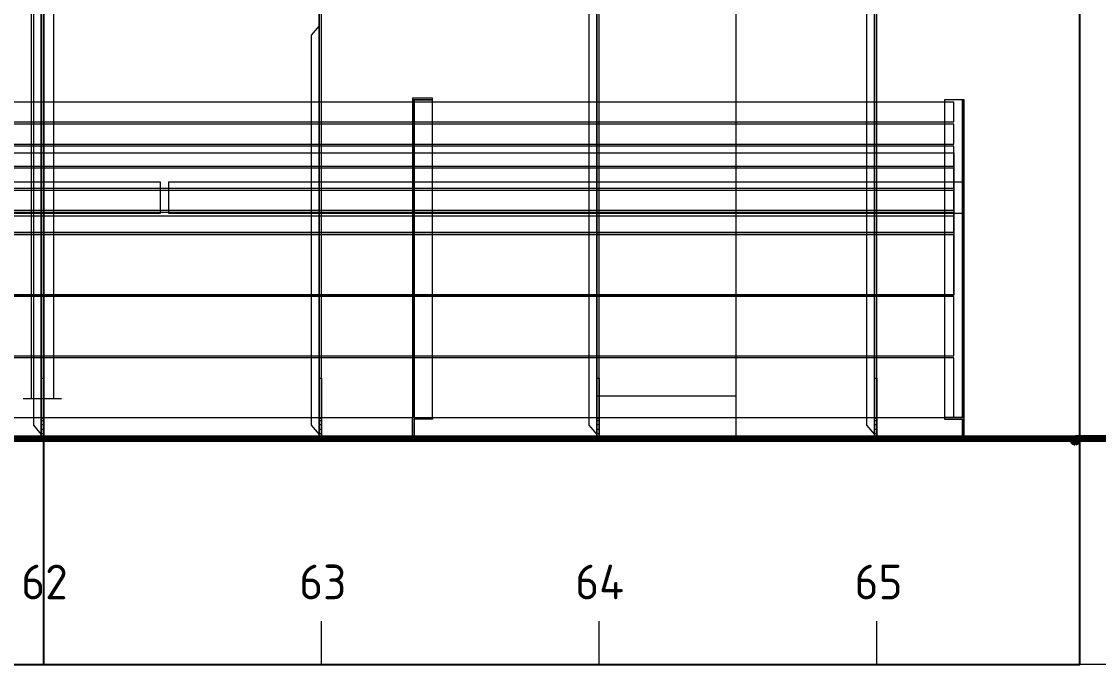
# Model space of a CAD drawing. Header units: millimetres. Extents: x -35117 to 70520, y -28859 to 27816.
# Drawn here: x 55710 to 58424, y -10309 to -8689 of the extents above; entities that cross this region are included whole.
import ezdxf

# ---------------------------------------------------------------- set-up
doc = ezdxf.new("R2010")
doc.units = ezdxf.units.MM
for name, color, linetype in [('-1', 7, 'Continuous'), ('-1109', 7, 'Continuous'), ('-1513', 7, 'Continuous'), ('1', 7, 'Continuous'), ('PIPE_VENT', 251, 'Continuous')]:
    doc.layers.add(name, color=color, linetype=linetype)
doc.layers.add('Hull', color=1, linetype='Continuous', lineweight=40)
doc.styles.add('SIMPLEX', font='simplex.shx', dxfattribs={"width": 0.9, "height": 50})
doc.styles.add('Style_GOST_type_B', font='GOST type B')
doc.dimstyles.new('М_20 -1', dxfattribs={"dimscale": 0, "dimtxt": 50, "dimasz": 50, "dimexe": 50, "dimexo": 0, "dimgap": 25, "dimtad": 1, "dimdec": 0, "dimrnd": 5, "dimdsep": 46, "dimtxsty": 'SIMPLEX', "dimcen": 50, "dimclrd": 1, "dimclre": 1, "dimclrt": 3, "dimadec": 0, "dimazin": 0, "dimtfac": 1, "dimtdec": 0, "dimtmove": 0, "dimatfit": 3, "dimfxl": 1, "dimtolj": 1, "dimtzin": 0, "dimarcsym": 0})

# ---------------------------------------------------------------- blocks, each defined once
blk = doc.blocks.new('*D288')
at = {"layer": 'Defpoints', "color": 0, "linetype": 'Continuous'}
for p in [(55364.6, -7318.6), (55765.8, -7442), (55765.8, -10309.1)]:
    blk.add_point(p, dxfattribs=at)
at = {"layer": 'Hull', "color": 1, "linetype": 'Continuous', "lineweight": -2}
for p, q in [((55364.6, -7318.6), (55364.6, -7492)), ((55765.8, -10309.1), (55765.8, -7392)), ((55414.6, -7442), (55715.8, -7442)), ((55765.8, -7442), (56161, -7442))]:
    blk.add_line(p, q, dxfattribs=at)
at = {"layer": 'Hull', "color": 1, "linetype": 'Continuous'}
for points in [[(55414.6, -7433.6), (55414.6, -7450.3), (55364.6, -7442)], [(55715.8, -7433.6), (55715.8, -7450.3), (55765.8, -7442)]]:
    blk.add_solid(points, dxfattribs=at)
at = {"layer": 'Hull', "color": 3, "linetype": 'Continuous', "lineweight": 9, "insert": (56078.2, -7392), "char_height": 50, "attachment_point": 5, "style": 'SIMPLEX'}
blk.add_mtext('\\A1;400', dxfattribs=at)

msp = doc.modelspace()

# ---------------------------------------------------------------- linework, layer by layer
at = {"layer": '-1', "color": 1, "lineweight": 0}
for p, q in [((55765.81, -10309.107), (55765.81, -10199.732)), ((56465.81, -10309.107), (56465.81, -10199.732)), ((57165.81, -10309.107), (57165.81, -10199.732)), ((57865.81, -10309.107), (57865.81, -10199.732)), ((70465.81, -10309.107), (50582.729, -10309.107))]:
    msp.add_line(p, q, dxfattribs=at)
at = {"layer": '-1109', "color": 1, "lineweight": 0}
for p, q in [((56459.812, -9686.896), (56465.812, -9686.896)), ((57859.812, -9686.896), (57865.812, -9686.896))]:
    msp.add_line(p, q, dxfattribs=at)
at = {"layer": '-1513', "color": 20, "lineweight": 0}
msp.add_line((57159.811, -9736.908), (57159.811, -9735.901), dxfattribs=at)
at = {"color": 7, "lineweight": 0}
msp.add_line((57292.364, -9739.136), (57398.364, -9739.136), dxfattribs=at)
msp.add_lwpolyline([(53665.81, -10309.107), (58377.037, -10309.107), (58377.037, -5218.603), (53665.81, -5218.603)], close=True)
at = {"layer": '1', "color": 251, "lineweight": 0}
for p, q in [((56695.681, -8886.902), (56695.681, -9686.902)), ((56699.681, -8886.902), (56695.681, -8886.902)), ((56695.681, -8886.902), (56695.681, -9686.902)), ((56695.681, -8886.902), (56695.681, -9686.902)), ((56745.681, -8886.902), (56695.681, -8886.902)), ((56695.681, -8886.902), (56695.681, -9686.902)), ((56699.681, -9686.902), (56699.681, -8886.902)), ((56699.681, -8886.902), (56699.681, -9686.902)), ((56745.681, -8886.902), (56699.681, -8886.902)), ((56745.681, -9686.902), (56745.681, -8886.902)), ((56745.681, -9686.902), (56745.681, -8886.902)), ((56695.681, -9686.902), (56699.681, -9686.902)), ((56695.681, -9686.902), (56745.681, -9686.902)), ((56695.681, -9686.902), (56695.681, -9736.902)), ((56695.681, -9736.902), (56695.681, -9686.902)), ((56699.681, -9686.902), (56745.681, -9686.902)), ((58081.68, -9736.902), (58085.68, -9736.902))]:
    msp.add_line(p, q, dxfattribs=at)
for points in [[(56695.68, -8882.898), (56695.68, -8886.902), (56745.68, -8886.902), (56745.68, -8882.898), (56695.68, -8882.898)], [(56695.681, -9686.902), (56745.681, -9686.902), (56745.681, -9690.9), (56699.681, -9690.9), (56699.681, -9736.902), (56695.681, -9736.902)]]:
    msp.add_lwpolyline(points, dxfattribs=at)
at = {"layer": 'Hull', "color": 86, "linetype": 'Continuous', "lineweight": 9}
for p, q in [((57859.812, -7143.897), (57859.812, -9736.896)), ((57859.812, -9729.749), (57859.812, -7151.047)), ((57839.812, -7174.885), (57839.812, -9705.909)), ((55759.812, -7243.897), (55759.812, -9736.896)), ((55759.812, -9729.749), (55759.812, -7251.047)), ((55765.812, -9686.896), (55765.812, -7253.898)), ((55739.812, -7274.885), (55739.812, -9705.909)), ((57159.812, -9686.896), (57159.812, -7368.897)), ((57159.812, -7368.897), (57159.812, -9736.896)), ((57159.812, -9729.749), (57159.812, -7376.047)), ((57139.812, -7399.885), (57139.812, -9705.909)), ((57159.811, -9735.901), (57159.811, -7792.826)), ((57865.812, -9686.896), (57865.812, -8252.198)), ((56465.812, -9686.896), (56465.812, -8657.898)), ((56459.812, -8700.049), (56439.812, -8723.884)), ((56459.812, -9729.749), (56459.812, -8700.049)), ((56439.812, -8723.884), (56439.812, -9705.909)), ((55759.812, -9686.896), (55765.812, -9686.896)), ((55765.812, -9689.179), (55765.812, -9686.896)), ((56465.812, -9689.179), (56465.812, -9686.896)), ((57165.812, -9689.179), (57165.812, -9686.896)), ((57865.812, -9689.179), (57865.812, -9686.896)), ((55739.812, -9705.909), (55759.812, -9729.749)), ((55765.812, -9689.179), (55759.812, -9689.179)), ((55765.812, -9695.685), (55759.812, -9695.685)), ((55765.812, -9705.414), (55759.812, -9705.414)), ((55765.812, -9695.685), (55765.812, -9689.179)), ((55765.812, -9705.414), (55765.812, -9695.685)), ((55765.812, -9716.895), (55765.812, -9705.414)), ((56439.812, -9705.909), (56459.812, -9729.749)), ((56465.812, -9689.179), (56459.812, -9689.179)), ((56465.812, -9695.685), (56459.812, -9695.685)), ((56465.812, -9705.414), (56459.812, -9705.414)), ((56465.812, -9695.685), (56465.812, -9689.179)), ((56465.812, -9705.414), (56465.812, -9695.685)), ((56465.812, -9716.895), (56465.812, -9705.414)), ((57139.812, -9705.909), (57159.812, -9729.749)), ((57165.812, -9689.179), (57159.812, -9689.179)), ((57165.812, -9695.685), (57159.812, -9695.685)), ((57165.812, -9705.414), (57159.812, -9705.414)), ((57165.812, -9695.685), (57165.812, -9689.179)), ((57165.812, -9705.414), (57165.812, -9695.685)), ((57165.812, -9716.895), (57165.812, -9705.414)), ((57839.812, -9705.909), (57859.812, -9729.749)), ((57865.812, -9689.179), (57859.812, -9689.179)), ((57865.812, -9695.685), (57859.812, -9695.685)), ((57865.812, -9705.414), (57859.812, -9705.414)), ((57865.812, -9695.685), (57865.812, -9689.179)), ((57865.812, -9705.414), (57865.812, -9695.685)), ((57865.812, -9716.895), (57865.812, -9705.414)), ((55765.812, -9716.895), (55759.812, -9716.895)), ((55765.812, -9727.9), (55759.812, -9727.9)), ((56465.812, -9716.895), (56459.812, -9716.895)), ((56465.812, -9727.9), (56459.812, -9727.9)), ((57165.812, -9716.895), (57159.812, -9716.895)), ((57165.812, -9727.9), (57159.812, -9727.9)), ((57865.812, -9716.895), (57859.812, -9716.895)), ((57865.812, -9727.9), (57859.812, -9727.9)), ((57859.812, -9743.897), (57865.812, -9743.897))]:
    msp.add_line(p, q, dxfattribs=at)
at = {"layer": 'Hull', "color": 4, "linetype": 'Continuous', "lineweight": 50}
for p, q in [((58365.812, -9736.896), (50858.813, -9736.896)), ((58901.773, -9739.85), (53725.687, -9736.939)), ((58365.812, -9743.897), (58365.812, -9735.895)), ((58365.812, -9735.895), (58365.812, -9743.897)), ((62615.812, -9735.895), (58365.812, -9735.895)), ((58365.812, -9743.897), (58365.812, -9736.896)), ((54651.058, -9743.897), (57631.04, -9743.897)), ((55759.812, -9743.897), (55765.812, -9743.897)), ((56675.812, -9743.897), (56542.811, -9743.897)), ((57159.812, -9743.897), (57165.812, -9743.897)), ((57631.039, -9743.897), (60600.587, -9743.897)), ((58365.812, -9743.897), (62615.812, -9743.897)), ((58372.883, -9750.965), (58365.812, -9753.895)), ((58372.883, -9750.965), (58375.812, -9743.897))]:
    msp.add_line(p, q, dxfattribs=at)
at = {"layer": 'Hull', "color": 86, "linetype": 'Continuous', "lineweight": 9}
for points in [[(57859.812, -7151.047), (57839.812, -7174.885), (57839.812, -9705.909), (57859.812, -9729.749)], [(57859.812, -9686.896), (57859.812, -8252.198), (57859.812, -8249.268), (57859.812, -8242.197), (57859.812, -8235.126), (57859.812, -8232.2), (57859.812, -8042.896), (57859.812, -8039.966), (57859.812, -8032.898), (57859.812, -8025.828), (57859.812, -8022.898), (57859.812, -7153.898), (57859.812, -7143.897)], [(55759.812, -9686.896), (55759.812, -7253.898), (55759.812, -7243.897)], [(55759.812, -7251.047), (55739.812, -7274.885), (55739.812, -9705.909), (55759.812, -9729.749)], [(57159.812, -7376.047), (57139.812, -7399.885), (57139.812, -9705.909), (57159.812, -9729.749)], [(57165.812, -9686.896), (57165.812, -7368.897), (57159.812, -7368.897)], [(57159.811, -7792.826), (57159.811, -7833.017), (57159.811, -9633.021), (57159.811, -9736.908)], [(56459.812, -9686.896), (56459.812, -8657.898), (56459.812, -8647.898)], [(56459.812, -8647.898), (56459.812, -8667.896), (56459.812, -8677.463), (56459.812, -8685.575), (56459.812, -8690.995), (56459.812, -8692.896), (56459.812, -9736.896)], [(56459.812, -8700.049), (56439.812, -8723.884), (56439.812, -9705.909), (56459.812, -9729.749)], [(55759.812, -9587.897), (55765.812, -9587.897), (55765.812, -9727.9)], [(55759.812, -9737.897), (55759.812, -9594.635), (55759.812, -9587.897)], [(55759.812, -9587.897), (55759.812, -9727.9), (55759.812, -9737.897)], [(56459.812, -9587.897), (56465.812, -9587.897), (56465.812, -9727.9)], [(56459.812, -9737.897), (56459.812, -9594.635), (56459.812, -9587.897)], [(56459.812, -9587.897), (56459.812, -9727.9), (56459.812, -9737.897)], [(57159.812, -9587.897), (57165.812, -9587.897), (57165.812, -9727.9)], [(57159.812, -9737.897), (57159.812, -9594.635), (57159.812, -9587.897)], [(57159.812, -9587.897), (57159.812, -9727.9), (57159.812, -9737.897)], [(57859.812, -9587.897), (57865.812, -9587.897), (57865.812, -9727.9)], [(57859.812, -9737.897), (57859.812, -9594.635), (57859.812, -9587.897)], [(57859.812, -9587.897), (57859.812, -9727.9), (57859.812, -9737.897)], [(55759.812, -9736.896), (55759.812, -9716.895), (55759.812, -9705.414), (55759.812, -9695.685), (55759.812, -9689.179), (55759.812, -9686.896)], [(56459.812, -9736.896), (56459.812, -9716.895), (56459.812, -9705.414), (56459.812, -9695.685), (56459.812, -9689.179), (56459.812, -9686.896)], [(57159.812, -9736.896), (57159.812, -9716.895), (57159.812, -9705.414), (57159.812, -9695.685), (57159.812, -9689.179), (57159.812, -9686.896)], [(57859.812, -9736.896), (57859.812, -9716.895), (57859.812, -9705.414), (57859.812, -9695.685), (57859.812, -9689.179), (57859.812, -9686.896)], [(55759.812, -9736.896), (55765.812, -9736.896), (55765.812, -9716.895)], [(55765.812, -9727.9), (55765.812, -9737.897), (55759.812, -9737.897)], [(56459.812, -9736.896), (56465.812, -9736.896), (56465.812, -9716.895)], [(56465.812, -9727.9), (56465.812, -9737.897), (56459.812, -9737.897)], [(57159.812, -9736.896), (57165.812, -9736.896), (57165.812, -9716.895)], [(57165.812, -9727.9), (57165.812, -9737.897), (57159.812, -9737.897)], [(57859.812, -9736.896), (57865.812, -9736.896), (57865.812, -9716.895)], [(57865.812, -9727.9), (57865.812, -9737.897), (57859.812, -9737.897)]]:
    msp.add_lwpolyline(points, dxfattribs=at)
at = {"layer": 'Hull', "color": 4, "linetype": 'Continuous', "lineweight": 50}
for points in [[(54475.812, -9736.896), (58365.812, -9736.896), (58373.812, -9735.895), (59100.812, -9735.895), (59103.741, -9728.827), (59110.811, -9725.898)], [(58365.812, -9753.895), (58358.74, -9750.965), (58355.812, -9743.897), (57895.812, -9743.897)], [(58375.812, -9743.897), (58372.883, -9750.965), (58365.812, -9753.895)]]:
    msp.add_lwpolyline(points, dxfattribs=at)
for p in [(58315.812, -9736.896), (58315.812, -9743.897)]:
    msp.add_point(p, dxfattribs=at)
at = {"layer": 'PIPE_VENT', "color": 251, "linetype": 'Continuous', "lineweight": 5}
for p, q in [((55733.909, -7240.284), (55733.909, -9640.345)), ((55790.909, -7240.284), (55790.909, -9640.345)), ((57509.811, -7833.017), (57509.811, -9633.021)), ((58035.675, -8886.902), (58035.675, -9686.902)), ((58081.675, -8886.902), (58035.675, -8886.902)), ((58035.675, -8886.902), (58035.675, -9686.902)), ((58035.681, -8886.902), (58035.681, -9686.902)), ((58085.681, -8886.902), (58035.681, -8886.902)), ((58035.681, -8886.902), (58035.681, -9686.902)), ((58081.675, -8886.902), (58081.675, -9686.902)), ((58085.675, -8886.902), (58081.675, -8886.902)), ((58081.675, -9686.902), (58081.675, -8886.902)), ((58081.681, -9686.902), (58081.681, -8886.902)), ((58081.681, -8886.902), (58081.681, -9686.902)), ((58085.675, -9686.902), (58085.675, -8886.902)), ((58085.681, -9686.902), (58085.681, -8886.902)), ((57509.811, -9633.021), (57159.811, -9633.021)), ((55810.908, -9640.345), (55713.908, -9640.345)), ((55790.909, -9640.345), (55733.909, -9640.345)), ((57159.812, -9686.896), (57165.812, -9686.896)), ((58035.675, -9686.902), (58081.675, -9686.902)), ((58035.68, -9686.902), (58035.68, -9690.9)), ((58035.68, -9686.902), (58035.68, -9690.9)), ((58035.681, -9686.902), (58085.681, -9686.902)), ((58081.675, -9686.902), (58085.675, -9686.902)), ((58035.68, -9690.9), (58081.68, -9690.9)), ((58081.68, -9736.902), (58081.68, -9690.9)), ((58081.68, -9690.9), (58081.68, -9736.902))]:
    msp.add_line(p, q, dxfattribs=at)
for points in [[(54059.68, -8892.396), (54059.68, -8942.396), (58059.68, -8942.396), (58059.68, -8892.396), (54059.68, -8892.396)], [(58081.68, -8886.902), (58081.68, -8936.902), (58085.68, -8936.902), (58085.68, -8886.902), (58081.68, -8886.902)], [(54059.68, -8948.017), (54059.68, -8998.017), (58059.68, -8998.017), (58059.68, -8948.017), (54059.68, -8948.017)], [(54059.68, -9003.638), (54059.68, -9053.638), (58059.68, -9053.638), (58059.68, -9003.638), (54059.68, -9003.638)], [(54059.68, -9220.508), (54059.68, -9020.508), (58059.68, -9020.508), (58059.68, -9220.508), (54059.68, -9220.508)], [(54059.68, -9020.508), (58059.68, -9020.508), (58059.68, -9220.508), (54059.68, -9220.508), (54059.68, -9020.508)], [(58081.68, -9016.901), (58081.68, -9066.901), (58085.68, -9066.901), (58085.68, -9016.901), (58081.68, -9016.901)], [(54059.68, -9059.26), (54059.68, -9109.26), (58059.68, -9109.26), (58059.68, -9059.26), (54059.68, -9059.26)], [(54059.68, -9092.975), (56059.68, -9092.975), (56059.68, -9172.98), (54059.68, -9172.98), (54059.68, -9092.975)], [(54059.68, -9114.881), (54059.68, -9164.881), (58059.68, -9164.881), (58059.68, -9114.881), (54059.68, -9114.881)], [(56081.377, -9092.975), (58081.377, -9092.975), (58081.377, -9172.974), (56081.377, -9172.974), (56081.377, -9092.975)], [(54059.68, -9170.508), (54059.68, -9220.508), (58059.68, -9220.508), (58059.68, -9170.508), (54059.68, -9170.508)], [(58081.68, -9146.9), (58081.68, -9196.9), (58085.68, -9196.9), (58085.68, -9146.9), (58081.68, -9146.9)], [(54059.68, -9178.858), (58059.68, -9178.858), (58059.68, -9378.858), (54059.68, -9378.858), (54059.68, -9178.858)], [(54059.68, -9178.858), (58059.68, -9178.858), (58059.68, -9378.858), (54059.68, -9378.858), (54059.68, -9178.858)], [(54059.68, -9178.858), (58059.68, -9178.858), (58059.68, -9378.858), (54059.68, -9378.858), (54059.68, -9178.858)], [(54059.68, -9227.137), (54059.68, -9377.137), (58059.68, -9377.137), (58059.68, -9227.137), (54059.68, -9227.137)], [(54059.68, -9227.137), (54059.68, -9377.137), (58059.68, -9377.137), (58059.68, -9227.137), (54059.68, -9227.137)], [(58081.68, -9276.899), (58081.68, -9326.899), (58085.68, -9326.899), (58085.68, -9276.899), (58081.68, -9276.899)], [(54059.68, -9382.02), (54059.68, -9532.02), (58059.68, -9532.02), (58059.68, -9382.02), (54059.68, -9382.02)], [(54059.68, -9382.02), (54059.68, -9532.02), (58059.68, -9532.02), (58059.68, -9382.02), (54059.68, -9382.02)], [(54059.68, -9382.02), (54059.68, -9532.02), (58059.68, -9532.02), (58059.68, -9382.02), (54059.68, -9382.02)], [(58081.68, -9406.904), (58081.68, -9456.904), (58085.68, -9456.904), (58085.68, -9406.904), (58081.68, -9406.904)], [(54059.681, -9536.902), (54059.681, -9686.902), (58059.681, -9686.902), (58059.681, -9536.902), (54059.681, -9536.902)], [(54059.681, -9536.902), (54059.681, -9686.902), (58059.681, -9686.902), (58059.681, -9536.902), (54059.681, -9536.902)], [(54059.681, -9536.902), (54059.681, -9686.902), (58059.681, -9686.902), (58059.681, -9536.902), (54059.681, -9536.902)], [(58081.68, -9536.902), (58081.68, -9586.902), (58085.68, -9586.902), (58085.68, -9536.902), (58081.68, -9536.902)], [(57509.811, -9633.021), (57509.811, -9736.908), (57159.811, -9736.908)], [(58085.68, -9736.902), (58085.68, -9686.902), (58035.68, -9686.902)]]:
    msp.add_lwpolyline(points, dxfattribs=at)

# ---------------------------------------------------------------- texts
at = {"layer": '-1', "color": 3, "lineweight": 0, "style": 'Style_GOST_type_B'}
for s, p in [('62', (55709.108, -10145.045)), ('63', (56409.542, -10145.045)), ('64', (57105.148, -10145.045)), ('65', (57809.108, -10145.045))]:
    msp.add_text(s, height=87.5, dxfattribs=at).set_placement(p)

# ---------------------------------------------------------------- dimensions: what is measured, and where the dimension line sits
at = {"layer": 'Hull', "color": 86, "linetype": 'Continuous', "lineweight": 9}
dim = msp.add_linear_dim(base=(55765.81, -7441.976), p1=(55364.593, -7318.561), p2=(55765.81, -10309.107), angle=180, dimstyle='М_20 -1', override={"dimscale": 1, "dimfxl": 1.25}, dxfattribs=at)
dim.commit()
dim.dimension.update_dxf_attribs({"geometry": '*D288', "text_midpoint": (56078.179, -7441.976), "dimtype": 160})

doc.saveas('drawing.dxf')
